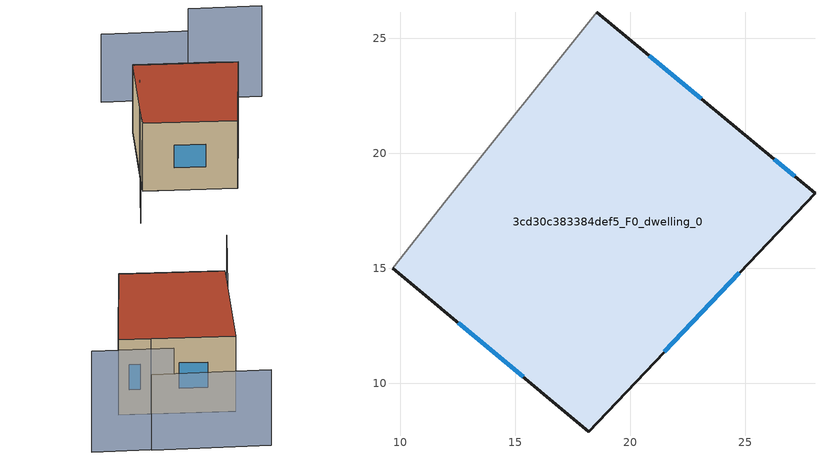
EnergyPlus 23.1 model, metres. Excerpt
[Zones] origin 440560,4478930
3cd30c383384def5_F0_dwelling_0
 floor ground (EU_floor_Construction): 18.2,7.9 28.03,18.27 25.37,20.49 18.54,26.13 12.01,17.95 9.66,15 z0
 wall outside (EU_wall_Construction): 18.54,26.13 25.37,20.49 28.03,18.27 18.2,7.9 9.66,15 z0:9
 wall adiabatic (EU_wall_Construction): 9.66,15 12.01,17.95 18.54,26.13 z0:9
 window (EU_Window_Construction): 20.82,24.24 23.09,22.37 / 26.26,19.75 27.15,19.01 / 24.75,14.8 21.49,11.37 / 15.35,10.27 12.52,12.63 z3.01:5.99
 roof outside (EU_roof_Construction): 25.37,20.49 28.03,18.27 18.2,7.9 9.66,15 12.01,17.95 18.54,26.13 z9
shading: 35.51,22.23 28.79,27.56 z0:12; 30.67,26.2 20.89,34.01 / 19.09,25.62 4.23,9.53 z0:9
[Building]
EU S2 Campaign: North Axis=0; Terrain=City; Solar Distribution=FullExterior
[Site:Location]
Madrid: Latitude=40.5; Longitude=-3.5; Time Zone=1; Elevation=609
[SizingPeriod:WeatherFileDays]
AnnualSizingPeriod: Begin Month=1; Begin Day of Month=1; End Month=12; End Day of Month=31; Day of Week for Start Day=Monday; Use Weather File Daylight Saving Period=No; Use Weather File Rain and Snow Indicators=No
[MATERIAL]
EU_InternalMass_Material: Roughness=MediumRough; Thickness=0.1; Conductivity=1; Density=1800; Specific Heat=900; Thermal Absorptance=0.9; Solar Absorptance=0.7; Visible Absorptance=0.7
[MATERIAL:NOMASS] Roughness=MediumRough; Thermal Absorptance=0.9; Solar Absorptance=0.7; Visible Absorptance=0.7
Name | Thermal Resistance
EU_wall_NoMass | 0.459673
EU_roof_NoMass | 0.495815
EU_floor_NoMass | 0.788942
[WINDOWMATERIAL:SIMPLEGLAZINGSYSTEM]
EU_Window_SimpleGlazing: UFactor=4.26103; Solar Heat Gain Coefficient=0.85; Visible Transmittance=0.85
[CONSTRUCTION]
EU_wall_Construction: EU_wall_NoMass
EU_roof_Construction: EU_roof_NoMass
EU_floor_Construction: EU_floor_NoMass
EU_InternalMass_Construction: EU_InternalMass_Material
EU_Window_Construction: EU_Window_SimpleGlazing
[ZONE]
3cd30c383384def5_F0_dwelling_0: Type=1; Multiplier=1; Ceiling Height=autocalculate; Volume=1503.21; Floor Area=autocalculate; Part of Total Floor Area=Yes
[INTERNALMASS]
3cd30c383384def5_F0_dwelling_0_EU_InternalMass: Construction=EU_InternalMass_Construction; Zone or ZoneList=3cd30c383384def5_F0_dwelling_0; Surface Area=167.024
[OTHEREQUIPMENT]
EU_Step8_InternalGain_3cd30c383384def5_F0_dwelling_0_f000: Fuel Type=Electricity; Zone or ZoneList or Space or SpaceList=3cd30c383384def5_F0_dwelling_0; Schedule=EU_Step8_GainSchedule_3cd30c383384def5_F0_dwelling_0_f000; Design Level Calculation Method=Watts/Area; Power per Zone Floor Area=1; Fraction Latent=0; Fraction Radiant=0; Fraction Lost=0; Carbon Dioxide Generation Rate=0; EndUse Subcategory=EU_Step8_InternalGains
[ZONEVENTILATION:DESIGNFLOWRATE]
EU_ConstantAir_3cd30c383384def5_F0_dwelling_0: Zone or ZoneList or Space or SpaceList=3cd30c383384def5_F0_dwelling_0; Schedule=EU_AlwaysOn; Design Flow Rate Calculation Method=AirChanges/Hour; Air Changes per Hour=0.719161; Ventilation Type=Natural; Fan Pressure Rise=0; Fan Total Efficiency=1; Constant Term Coefficient=1; Temperature Term Coefficient=0; Velocity Term Coefficient=0; Velocity Squared Term Coefficient=0; Minimum Indoor Temperature=-100; Maximum Indoor Temperature=100; Delta Temperature=-100; Minimum Outdoor Temperature=-100; Maximum Outdoor Temperature=100; Maximum Wind Speed=40
[HVACTEMPLATE:THERMOSTAT]
EU_HeatOnly_3cd30c383384def5_F0_dwelling_0: Constant Heating Setpoint=20; Constant Cooling Setpoint=50
[HVACTEMPLATE:ZONE:IDEALLOADSAIRSYSTEM]
3cd30c383384def5_F0_dwelling_0: Template Thermostat=EU_HeatOnly_3cd30c383384def5_F0_dwelling_0; System Availability Schedule=EU_AlwaysOn; Maximum Heating Supply Air Temperature=50; Minimum Cooling Supply Air Temperature=13; Maximum Heating Supply Air Humidity Ratio=0.0156; Minimum Cooling Supply Air Humidity Ratio=0.0077; Heating Limit=NoLimit; Cooling Limit=NoLimit; Heating Availability Schedule=EU_AlwaysOn; Cooling Availability Schedule=EU_CoolingOff; Dehumidification Control Type=ConstantSensibleHeatRatio; Cooling Sensible Heat Ratio=0.7; Dehumidification Setpoint=60; Humidification Control Type=None; Humidification Setpoint=30; Outdoor Air Method=None; Outdoor Air Flow Rate per Person=0.00944; Outdoor Air Flow Rate per Zone Floor Area=0; Outdoor Air Flow Rate per Zone=0; Demand Controlled Ventilation Type=None; Outdoor Air Economizer Type=NoEconomizer; Heat Recovery Type=None; Sensible Heat Recovery Effectiveness=0.7; Latent Heat Recovery Effectiveness=0.65
[SIZING:ZONE]
3cd30c383384def5_F0_dwelling_0: Zone Cooling Design Supply Air Temperature Input Method=SupplyAirTemperature; Zone Cooling Design Supply Air Temperature=13; Zone Heating Design Supply Air Temperature Input Method=SupplyAirTemperature; Zone Heating Design Supply Air Temperature=50; Zone Cooling Design Supply Air Humidity Ratio=0.008; Zone Heating Design Supply Air Humidity Ratio=0.008; Cooling Design Air Flow Method=DesignDay; Cooling Design Air Flow Rate=0; Cooling Minimum Air Flow per Zone Floor Area=0.000762; Cooling Minimum Air Flow=0; Cooling Minimum Air Flow Fraction=0.2; Heating Design Air Flow Method=DesignDay; Heating Design Air Flow Rate=0; Heating Maximum Air Flow per Zone Floor Area=0.002032; Heating Maximum Air Flow=0.141576; Heating Maximum Air Flow Fraction=0.3; Account for Dedicated Outdoor Air System=No; Dedicated Outdoor Air System Control Strategy=NeutralSupplyAir; Dedicated Outdoor Air Low Setpoint Temperature for Design=autosize; Dedicated Outdoor Air High Setpoint Temperature for Design=autosize; Zone Load Sizing Method=Sensible Load Only No Latent Load; Zone Latent Cooling Design Supply Air Humidity Ratio Input Method=HumidityRatioDifference; Zone Cooling Design Supply Air Humidity Ratio Difference=0.005; Zone Latent Heating Design Supply Air Humidity Ratio Input Method=HumidityRatioDifference; Zone Humidification Design Supply Air Humidity Ratio Difference=0.005
[SCHEDULE:CONSTANT]
Name | Hourly Value
EU_AlwaysOn | 1
EU_CoolingOff | 0
[SCHEDULE:FILE]
EU_Step8_GainSchedule_3cd30c383384def5_F0_dwelling_0_f000: File=../../schedules/3cd30c383384def5/3cd30c383384def5_F0_dwelling_0_f000_gain.csv; Column Number=1; Rows to Skip at Top=0; Number of Hours of Data=8760; Column Separator=Comma; Interpolate to Timestep=No; Minutes per Item=60; Adjust Schedule for Daylight Savings=Yes
